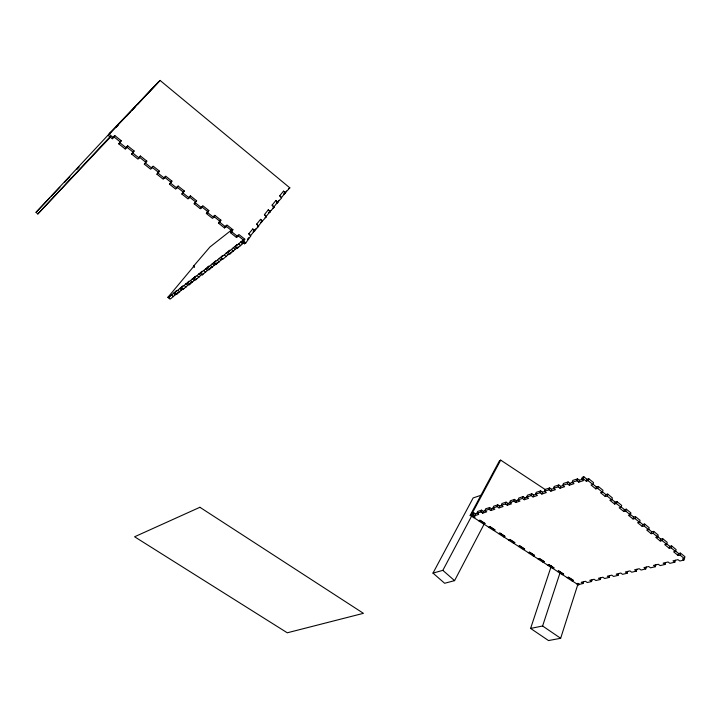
<?xml version="1.0" encoding="UTF-8"?>
<svg xmlns="http://www.w3.org/2000/svg" width="721" height="721" viewBox="0 0 721 721"><rect width="100%" height="100%" fill="white"/><g stroke="black" fill="none" stroke-linecap="round" stroke-linejoin="round"><path stroke-width="1.08" d="M675.379 560.289L674.847 562.182L672.999 560.83L677.974 559.667L679.831 561.019L683.841 560.091L684.373 558.189M683.841 560.091L682.454 558.964L684.418 558.622L684.95 556.72L680.534 553.142L678.578 553.494L674.892 550.511M666.736 543.904L669.71 546.311L671.666 545.95L676.109 549.555L675.568 551.457L673.603 551.808L678.037 555.395L680.002 555.044L680.534 553.142M678.037 555.395L678.578 553.494M657.038 536.045L660.778 539.083L662.725 538.704L667.204 542.336L666.655 544.238L664.699 544.607L669.16 548.212L669.71 546.311M655.849 564.858L655.308 566.724L653.478 565.399L658.3 564.273L660.13 565.597L664.996 564.471L665.537 562.596M669.16 548.212L671.116 547.852L671.666 545.95M648.765 529.349L651.784 531.792L653.722 531.404L658.237 535.063L657.678 536.965L655.731 537.343L660.22 540.984L660.778 539.083M660.22 540.984L662.175 540.606L662.725 538.704M638.923 521.373L642.717 524.455L644.655 524.05L649.197 527.736L648.63 529.647L646.692 530.034L651.216 533.693L653.163 533.315L653.722 531.404M636.931 569.293L636.382 571.122L634.57 569.824L639.239 568.734L641.059 570.032L645.773 568.941L646.313 567.094M651.216 533.693L651.784 531.792M618.591 573.583L618.041 575.385L616.248 574.114L620.772 573.051L622.574 574.331L627.135 573.267L627.685 571.456M629.766 513.956L633.588 517.056L635.525 516.651L640.095 520.355L639.518 522.265L637.58 522.671L642.15 526.357L642.717 524.455M642.15 526.357L644.087 525.96L644.655 524.05M620.538 506.484L624.395 509.612L626.315 509.188L630.929 512.919L630.343 514.83L628.415 515.245L633.011 518.967L634.94 518.552L635.525 516.651M633.011 518.967L633.588 517.056M600.809 577.737L600.251 579.522L598.475 578.269L602.864 577.242L604.649 578.503L609.074 577.467L609.633 575.673M612.021 499.59L615.13 502.104L617.05 501.672L621.691 505.43L621.096 507.341L619.168 507.773L623.8 511.513L624.395 509.612M623.8 511.513L625.729 511.099L626.315 509.188M583.55 581.775L582.992 583.532L581.234 582.298L585.497 581.306L587.264 582.541L591.553 581.541L592.112 579.774M602.666 492.01L605.793 494.543L607.704 494.092L612.381 497.887L611.778 499.797L609.867 500.239L614.526 504.015L616.446 503.582L617.05 501.672M614.526 504.015L615.13 502.104M593.239 484.377L596.384 486.927L598.295 486.468L603.008 490.289L602.395 492.2L600.485 492.65L605.18 496.454L605.793 494.543M551.358 565.859L530.602 628.433L548.528 640.563L560.659 638.283L577.737 584.776M605.18 496.454L607.091 496.012L607.704 494.092M478.402 512.992L475.436 513.947L473.688 512.721L472.408 513.136L471.768 514.893L473.039 514.479L474.788 515.704L478.744 514.424L476.987 513.199L480.961 511.91L482.719 513.145L486.729 511.847L484.963 510.603L489.009 509.296L490.776 510.54L494.849 509.224L493.074 507.972L497.175 506.647L498.959 507.899L503.096 506.566L501.311 505.304L505.475 503.952L507.269 505.223L511.468 503.862L509.675 502.591L513.902 501.212L515.704 502.492L519.976 501.113L518.174 499.824L522.473 498.436L524.284 499.725L528.619 498.328L526.808 497.021L531.179 495.606L532.999 496.913L537.406 495.489L535.586 494.173L540.02 492.74L541.85 494.056L546.338 492.605L544.499 491.28L549.014 489.82L550.853 491.145L555.413 489.676L553.566 488.342L558.153 486.855L560.001 488.198L564.633 486.702L562.786 485.35L567.445 483.836L569.311 485.188L574.015 483.674L572.159 482.304L576.899 480.772L578.765 482.133L583.559 480.592L581.685 479.213L582.316 477.302L583.875 476.797L586.912 479.249L588.814 478.78L593.563 482.628L592.941 484.548L591.04 485.008L595.771 488.838L597.673 488.378L598.295 486.468M595.771 488.838L596.384 486.927M581.685 479.213L583.244 478.708L586.281 481.168L586.912 479.249M586.281 481.168L588.183 480.691L588.814 478.78M530.602 628.433L542.607 625.999L559.938 573.078M583.244 478.708L583.875 476.797M576.899 480.772L577.53 478.861L579.405 480.231L583.235 478.987M578.765 482.133L579.405 480.231M572.159 482.304L572.789 480.411L577.53 478.861M567.445 483.836L568.085 481.943L569.941 483.304L572.771 482.385M569.311 485.188L569.941 483.304M562.786 485.35L563.416 483.467L568.085 481.943M558.153 486.855L558.793 484.972L560.641 486.315L563.416 485.413M560.001 488.198L560.641 486.315M550.853 491.145L551.493 489.28L554.224 488.396M553.566 488.342L554.206 486.468L558.793 484.972M549.014 489.82L549.654 487.955L551.493 489.28M541.85 494.056L542.489 492.2L545.184 491.334M544.499 491.28L545.139 489.424L549.654 487.955M535.586 494.173L536.226 492.335L540.66 490.884L542.489 492.2M540.02 492.74L540.66 490.884M531.179 495.606L531.819 493.768L533.639 495.075L536.28 494.218M532.999 496.913L533.639 495.075M524.284 499.725L524.924 497.905L527.529 497.057M526.808 497.021L527.448 495.192L531.819 493.768M522.473 498.436L523.113 496.607L524.924 497.905M513.902 501.212L514.551 499.401L516.344 500.68L518.48 499.986M515.704 502.492L516.344 500.68M518.174 499.824L518.814 498.013L523.113 496.607M509.675 502.591L510.315 500.78L514.551 499.401M505.475 503.952L506.115 502.149L507.908 503.42L511.063 502.393M507.269 505.223L507.908 503.42M498.959 507.899L499.599 506.115L501.672 505.439M501.311 505.304L501.951 503.51L506.115 502.149M493.074 507.972L493.723 506.187L497.823 504.853L499.599 506.115M497.175 506.647L497.823 504.853M489.009 509.296L489.649 507.521L491.425 508.765L493.461 508.107M490.776 510.54L491.425 508.765M482.719 513.145L483.367 511.378L485.377 510.729M484.963 510.603L485.612 508.837L489.649 507.521M476.987 513.199L477.635 511.441L481.61 510.144L483.367 511.378M480.961 511.91L481.61 510.144M473.039 514.479L473.688 512.721M474.788 515.704L475.436 513.947M219.59 221.014L213.56 216.21L214.876 215.354L220.914 220.157L219.59 221.014L218.463 223.14L224.465 227.917L225.799 227.079L226.917 224.952L232.901 229.72L231.567 230.549L230.45 232.676L236.416 237.416L237.759 236.596L238.858 234.469L244.798 239.201L243.446 240.012L242.346 242.139L244.419 243.779L245.149 242.364M244.419 243.779L245.762 242.968L250.773 236.01L248.754 233.847L252.765 228.954L254.567 230.729L250.638 235.587L248.817 233.802M242.346 242.139L243.698 241.328L244.798 239.201M236.416 237.416L237.155 236.001M230.45 232.676L231.792 231.847L232.901 229.72M481.06 495.246L473.138 497.941L432.988 573.105L444.641 583.271L454.581 580.639L484.476 523.446M224.465 227.917L225.592 225.79L231.567 230.549M432.988 573.105L442.838 570.356L471.552 516.227M218.463 223.14L219.779 222.284L220.914 220.157M195.328 201.691L189.199 196.806L190.488 195.914L196.626 200.808L194.165 203.818L200.276 208.675L201.583 207.801L202.736 205.674L208.82 210.523L207.513 211.388L206.359 213.515L212.425 218.337L213.74 217.481L214.876 215.354M470.164 515.362L471.327 514.875L474.896 517.173L473.724 517.66L470.164 515.362L499.527 460.674L500.698 460.124L545.617 489.811M471.327 514.875L500.698 460.124M206.359 213.515L207.675 212.65L208.82 210.523M200.276 208.675L201.051 207.26M194.165 203.818L196.626 200.808M183.044 191.912L176.87 186.991L178.141 186.072L184.333 191.002L181.872 194.03L188.028 198.933L190.488 195.914M181.872 194.03L184.333 191.002M145.57 162.063L139.234 157.016L140.469 156.042L146.814 161.098L144.344 164.19L150.662 169.219L153.14 166.136L159.431 171.156L156.953 174.221L163.225 179.205L165.695 176.149L171.931 181.124L169.462 184.17L175.681 189.109L178.141 186.072M169.462 184.17L171.931 181.124M156.953 174.221L159.431 171.156M144.344 164.19L146.814 161.098M132.871 151.951L126.472 146.859L127.698 145.867L134.097 150.968L131.619 154.069L137.99 159.143L140.469 156.042M131.619 154.069L134.097 150.968M120.056 141.74L113.603 136.602L114.819 135.593L121.272 140.739L118.785 143.867L125.22 148.977L126.058 147.562M125.22 148.977L127.698 145.867M118.785 143.867L121.272 140.739M286.552 191.047L284.02 194.174L289.824 187.848L160.08 80.437L109.484 133.322L108.195 135.44L112.332 138.729L113.179 137.314M112.332 138.729L114.819 135.593M108.195 135.44L160.08 80.437M255.964 228.764L253.359 231.973L258.623 226.331L256.622 224.177L260.578 219.328L262.372 221.104L258.488 225.907L256.685 224.123M270.096 211.595L266.247 216.336L264.454 214.561L268.311 209.82L270.096 211.595L268.699 212.677M270.781 210.505L268.861 212.857L274.052 207.306L272.078 205.161L275.954 200.42L277.72 202.186L273.917 206.873L272.141 205.115M285.264 192.886L281.505 197.527L279.739 195.761L283.506 191.128L285.264 192.886L283.858 193.985M262.444 220.77L261.155 222.365L266.382 216.76L264.391 214.615M279.009 200.357L276.485 203.466L281.632 197.951L279.676 195.815M254.504 230.17L253.206 231.774L254.567 230.729M247.465 239.237L248.772 237.633M237.984 247.051L229.837 253.999L228.043 252.251L236.903 244.734L235.235 246.771L237.047 248.538L238.155 247.186M237.047 248.538L243.842 242.617M222.663 258.668L215.804 264.616L214.038 262.904L222.627 255.613L220.977 257.622L222.762 259.353L229.711 253.323M229.837 253.999L231.495 251.971M235.235 246.771L243.491 239.714M208.982 269.789L210.613 267.797L202.268 274.863L200.528 273.187L208.856 266.103L207.224 268.095L208.982 269.789L217.454 262.615L215.804 264.616M220.977 257.622L229.702 250.223L228.043 252.251M196.482 278.513L189.199 284.759L187.478 283.119L195.571 276.233L193.949 278.198L195.679 279.856L202.24 274.142M202.268 274.863L203.358 273.547M207.224 268.095L215.678 260.903L214.038 262.904M182.864 288.833L176.573 294.321L174.87 292.708L182.737 286.012L181.124 287.949L182.837 289.581L190.813 282.812L189.199 284.759M193.949 278.198L202.159 271.213L200.528 273.187M195.679 279.856L196.761 278.549M169.579 298.909L167.903 297.313L170.336 295.457L168.732 297.376L170.417 298.981L178.168 292.393L176.573 294.321M181.124 287.949L189.1 281.163L187.478 283.119M182.837 289.581L183.9 288.292M168.732 297.376L176.474 290.779L174.87 292.708M194.481 267.383L193.39 266.337L209.964 246.97L231.964 229.684M167.903 297.313L194.517 265.454L193.39 266.337M110.8 136.711L37.825 213.984L36.05 212.316L110.683 132.304M115.928 127.581L118.226 125.112M126.653 116.063L130.492 111.944M132.024 110.304L135.088 107.005M137.387 104.545L158.836 81.5M37.825 213.984L109.907 136.873M36.05 212.316L49.893 197.752M51.434 196.139L59.897 187.235M64.511 182.386L69.901 176.726M76.823 169.444L79.13 167.02M276.323 203.277L277.72 202.186M261.002 222.158L262.372 221.104M288.454 188.713L289.824 187.848M272.691 208.144L274.052 207.306M265.022 217.598L266.382 216.76M257.271 227.16L258.623 226.331M578.161 584.857L579.513 584.524L578.026 583.568L576.755 583.956L578.242 584.911M582.992 583.532L579.612 584.325L578.098 583.352L576.674 583.794L571.879 580.702L573.294 580.261L568.49 577.16L567.076 577.611L562.254 574.511L563.669 574.06L558.838 570.951L557.432 571.411L552.592 568.292L553.989 567.833L549.141 564.705L547.744 565.174L542.886 562.047L544.274 561.578L539.398 558.433L538.01 558.91L533.134 555.774L534.513 555.287L529.611 552.133L528.241 552.619L523.338 549.465L524.699 548.969L519.778 545.806L518.417 546.302L513.487 543.138L514.848 542.625L509.909 539.443L508.548 539.957L503.6 536.766L504.952 536.253L499.986 533.053L498.644 533.576L493.669 530.377M600.251 579.522L595.888 580.54L594.113 579.287L589.787 580.297L591.553 581.541M618.041 575.385L613.544 576.43L611.75 575.16L607.289 576.205L609.074 577.467M636.382 571.122L631.74 572.204L629.938 570.906L625.341 571.987L627.135 573.267M655.308 566.724L650.522 567.833L648.693 566.517L643.952 567.625L645.773 568.941M674.847 562.182L669.899 563.326L668.061 561.983L663.158 563.137L664.996 564.471M471.768 514.893L474.977 516.957L473.661 517.507L478.681 520.733L479.997 520.192L485.017 523.419L483.683 523.96L488.685 527.168L490.019 526.636L495.003 529.854M542.607 625.999L560.659 638.283M151.888 167.092L158.169 172.094M164.433 177.078L170.661 182.043M201.429 206.548L207.513 211.388M237.524 235.289L243.446 240.012M109.403 134.421L113.539 137.72M120.001 142.866L126.436 147.985M132.844 153.086L139.234 158.169M145.588 163.225L151.915 168.263M158.214 173.283L164.487 178.276M170.733 183.251L176.96 188.199M183.152 193.129L189.317 198.041M195.463 202.934L201.583 207.801M207.675 212.65L213.74 217.481M219.779 222.284L225.799 227.079M231.792 231.847L237.759 236.596M243.698 241.328L245.762 242.968M588.183 480.691L592.941 484.548M597.673 488.378L602.395 492.2M607.091 496.012L611.778 499.797M616.446 503.582L621.096 507.341M625.729 511.099L630.343 514.83M634.94 518.552L639.518 522.265M644.087 525.96L648.63 529.647M653.163 533.315L657.678 536.965M662.175 540.606L666.655 544.238M671.116 547.852L675.568 551.457M680.002 555.044L684.418 558.622M442.838 570.356L454.581 580.639M177.988 290.338L179.691 291.96M173.391 293.132L175.077 294.736M171.796 295.051L173.482 296.655M185.901 283.596L187.613 285.237M184.288 285.543L186 287.183M179.592 288.4L181.295 290.022M192.318 278.712L194.039 280.361M190.695 280.667L192.426 282.317M203.863 270.654L205.611 272.34M198.852 273.737L200.582 275.404M197.221 275.701L198.96 277.369M212.253 263.516L214.02 265.22M210.613 265.508L212.38 267.212M205.494 268.672L207.242 270.357M219.139 258.271L220.914 259.993M217.49 260.272L219.265 262.002M226.151 252.936L227.935 254.666M224.492 254.946L226.286 256.685M233.289 247.492L235.082 249.25M231.621 249.52L233.424 251.278M240.553 241.959L242.364 243.734M238.885 243.995L240.706 245.771M252.701 228.999L254.711 231.153M260.515 219.382L262.516 221.527M268.239 209.874L270.222 212.019M275.882 200.474L277.846 202.61M283.434 191.182L285.39 193.318M199.906 507.287L134.593 536.775L287.273 632.795L363.429 613.328L199.906 507.287M479.925 520.409L478.744 520.886L483.755 524.113L484.936 523.635L479.925 520.409M489.938 526.853L488.748 527.33L493.741 530.539L494.93 530.07L489.938 526.853M499.905 533.27L498.707 533.738L503.673 536.929L504.871 536.469L499.905 533.27M509.828 539.659L508.62 540.119L513.559 543.292L514.776 542.841L509.828 539.659M519.706 546.022L518.489 546.464L523.41 549.627L524.627 549.186L519.706 546.022M529.538 552.349L528.313 552.782L533.207 555.936L534.441 555.503L529.538 552.349M539.326 558.649L538.091 559.072L542.967 562.209L544.202 561.785L539.326 558.649M549.069 564.922L547.825 565.336L552.674 568.463L553.926 568.049L549.069 564.922M558.766 571.167L557.513 571.573L562.344 574.682L563.597 574.277L558.766 571.167M568.418 577.377L567.157 577.782L571.96 580.874L573.231 580.477L568.418 577.377"/></g></svg>
